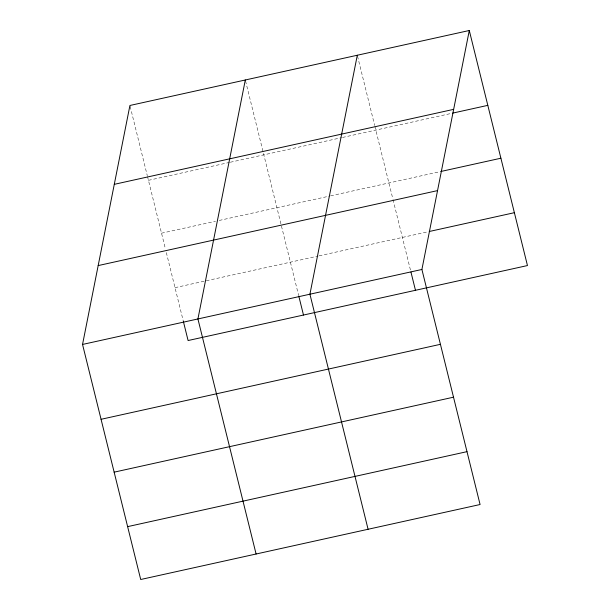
<?xml version="1.0" encoding="UTF-8"?>
<svg xmlns="http://www.w3.org/2000/svg" width="610" height="610" viewBox="0 0 610 610"><rect width="100%" height="100%" fill="white"/><g stroke="black" fill="none" stroke-linecap="round" stroke-linejoin="round"><path stroke-width="0.46" stroke-dasharray="3.05 2.29" d="M148.451 180.331L229.406 162.443M230.336 162.237L341.577 137.662M342.507 137.456L451.72 113.33M161.536 233.195L215.505 221.27M219.226 220.446L329.674 196.046M330.597 195.848L439.81 171.715M175.009 287.661L318.161 256.04M319.091 255.834L427.374 231.914M357.529 56.166L374.677 125.477M374.906 126.4L392.787 198.654M393.015 199.577L410.507 270.245M245.54 80.909L298.519 294.988M130.151 106.399L147.307 175.71M147.536 176.633L165.417 248.888M166.332 252.578L183.358 321.386"/><path stroke-width="0.91" d="M469.288 30.5L421.906 269.467L480.078 504.523L140.712 579.5L82.541 344.444L129.922 105.477L469.288 30.5L527.459 265.556L188.094 340.532L183.358 321.386M245.311 79.979L197.922 318.954L256.093 554.01M357.3 55.243L309.918 294.211L368.082 529.266M114.291 184.334L453.649 109.358M452.643 113.124L487.809 105.355M440.733 171.509L500.894 158.219M98.179 265.586L437.538 190.61M429.226 231.503L514.375 212.692M82.541 344.444L421.906 269.467M101.062 419.299L440.428 344.322M114.146 472.163L453.512 397.194M127.627 526.636L466.993 451.659M410.957 272.068L415.471 290.299M298.74 295.896L303.483 315.042"/></g></svg>
